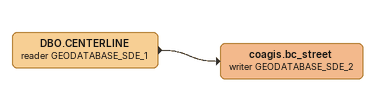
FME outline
DBO.CENTERLINE (reader GEODATABASE_SDE_1)
    -> coagis.bc_street (writer GEODATABASE_SDE_2)
coagis.bc_street (writer GEODATABASE_SDE_2)
